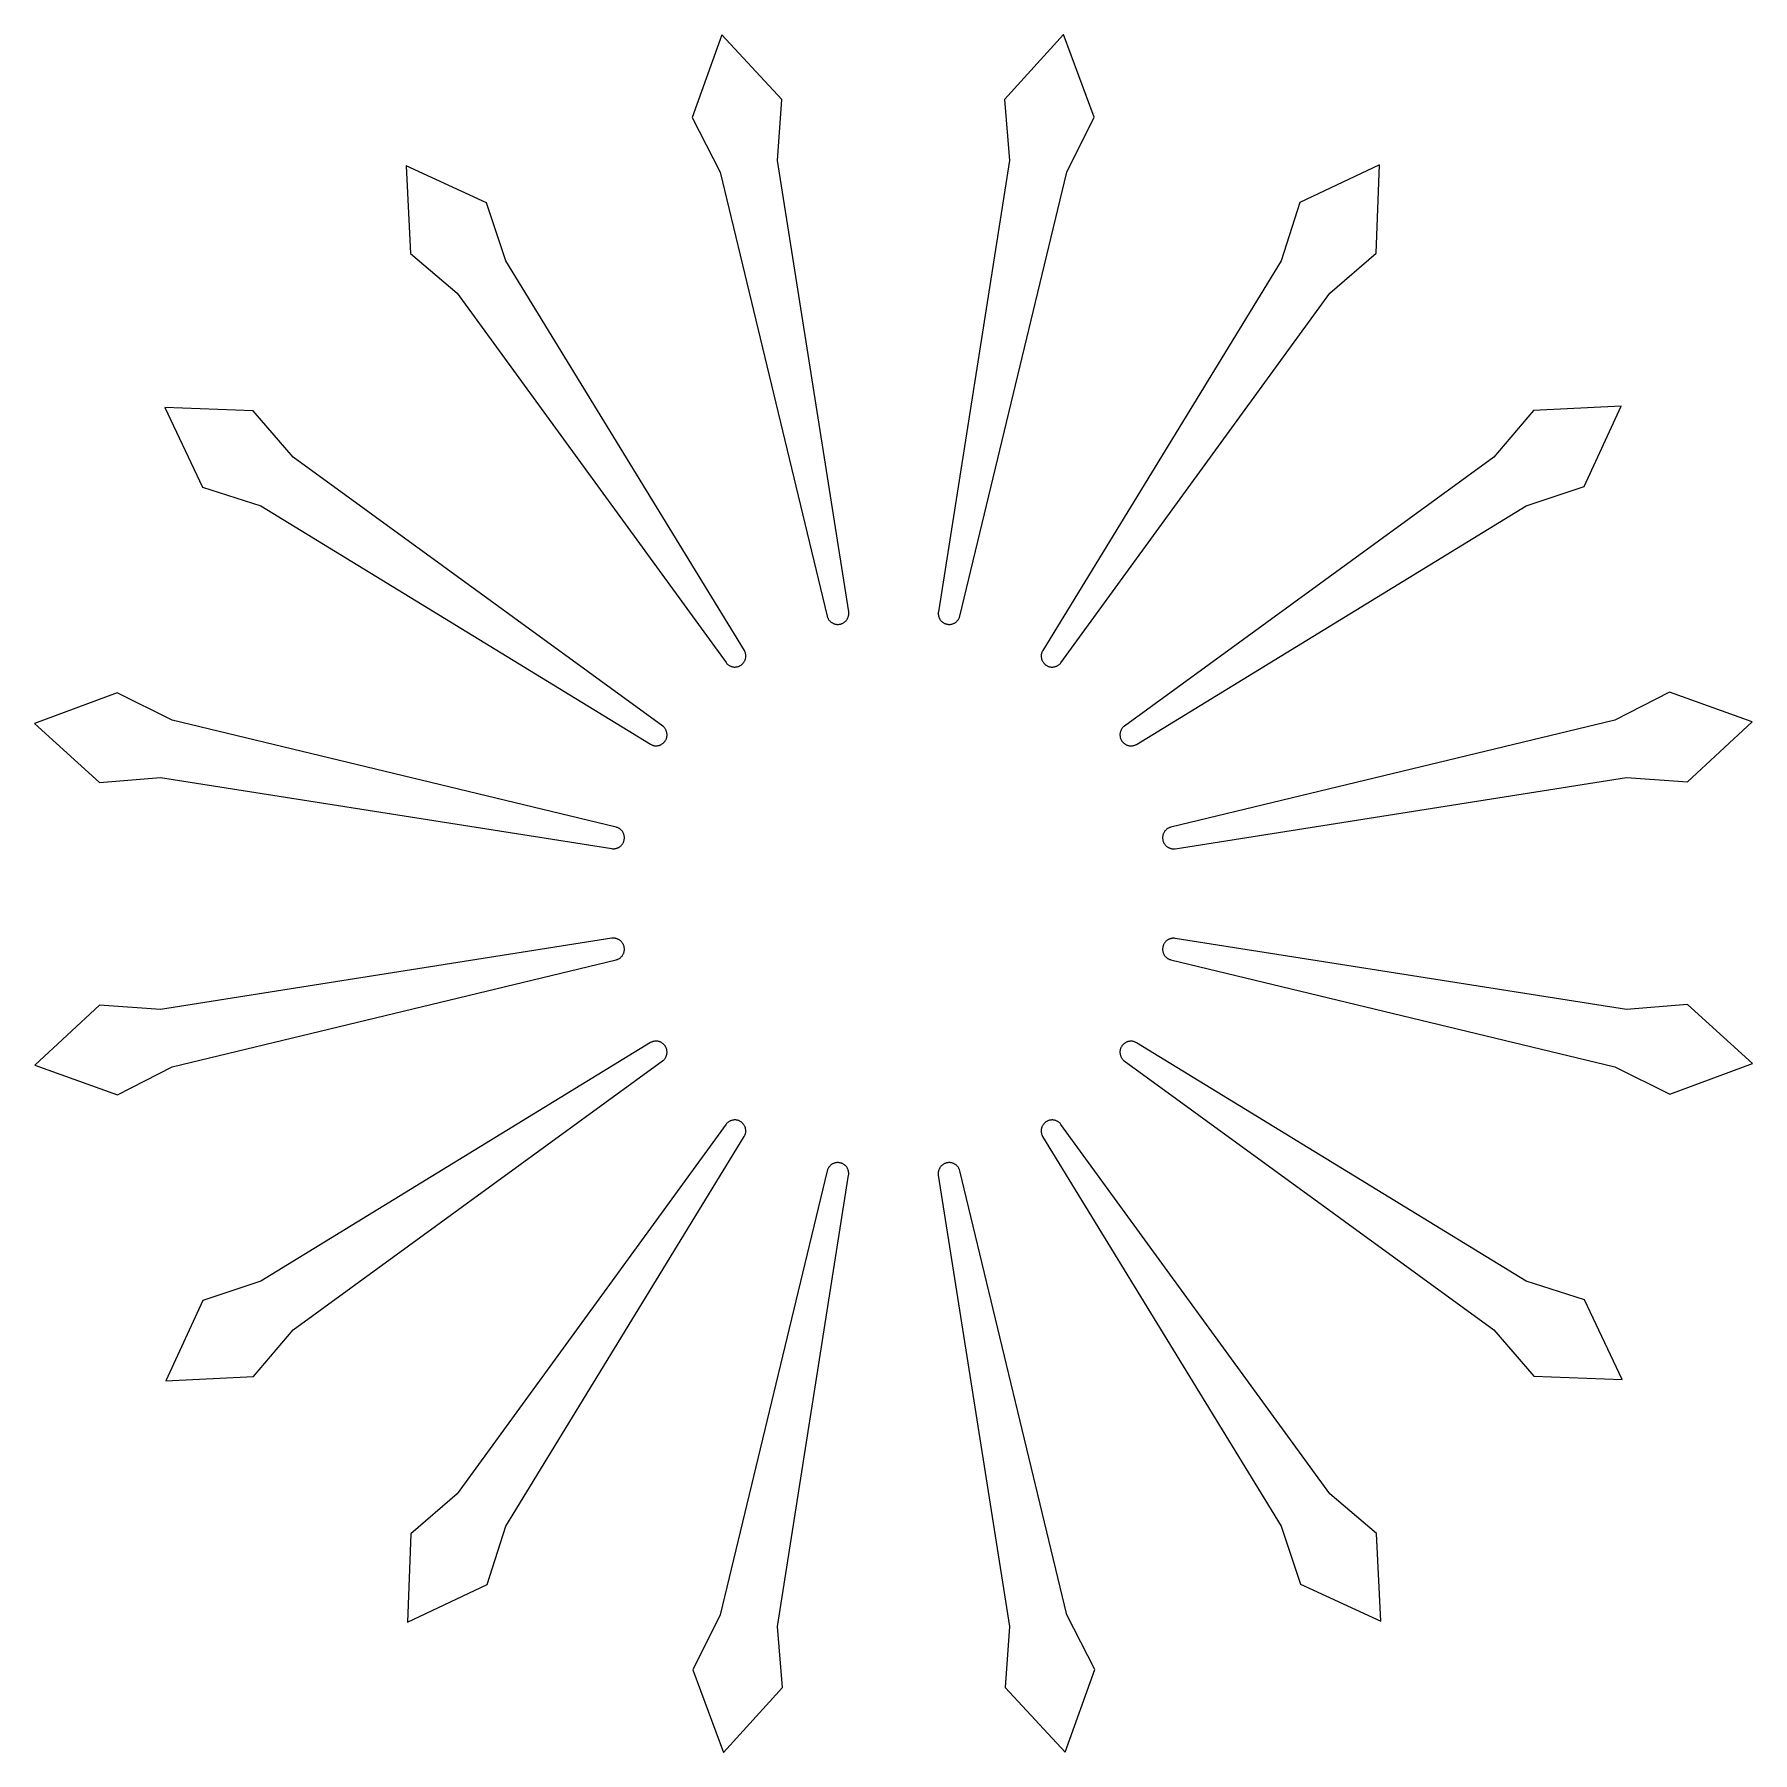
# Model space of a CAD drawing. Extents: x -46.9 to 46.9, y -46.9 to 46.9.
import ezdxf

# ---------------------------------------------------------------- set-up
doc = ezdxf.new("R2010")
doc.units = 0
doc.header["$MEASUREMENT"] = 0
doc.layers.add('Design', color=7, linetype='Continuous', lineweight=0)

msp = doc.modelspace()

# ---------------------------------------------------------------- linework, layer by layer
at = {"layer": 'Design', "linetype": 'Continuous', "lineweight": 0, "ltscale": 2, "flags": 128}
for points in [[(-2.448, 15.382), (-6.332, 40.034), (-6.097, 43.372), (-9.378, 46.915), (-11, 42.395), (-9.47, 39.41), (-3.625, 15.155), (-3.612, 15.11), (-3.601, 15.081), (-3.589, 15.052), (-3.575, 15.024), (-3.56, 14.996), (-3.543, 14.97), (-3.525, 14.944), (-3.506, 14.919), (-3.485, 14.895), (-3.463, 14.873), (-3.44, 14.851), (-3.416, 14.831), (-3.391, 14.812), (-3.365, 14.795), (-3.338, 14.778), (-3.311, 14.764), (-3.282, 14.75), (-3.253, 14.739), (-3.223, 14.728), (-3.193, 14.72), (-3.162, 14.713), (-3.131, 14.707), (-3.1, 14.703), (-3.069, 14.701), (-3.038, 14.701), (-3.006, 14.702), (-2.975, 14.704), (-2.944, 14.709), (-2.913, 14.715), (-2.882, 14.722), (-2.852, 14.732), (-2.823, 14.742), (-2.794, 14.755), (-2.766, 14.768), (-2.738, 14.784), (-2.712, 14.8), (-2.686, 14.818), (-2.661, 14.838), (-2.637, 14.858), (-2.615, 14.88), (-2.593, 14.903), (-2.573, 14.927), (-2.554, 14.952), (-2.537, 14.978), (-2.521, 15.005), (-2.506, 15.033), (-2.492, 15.061), (-2.481, 15.09), (-2.47, 15.12), (-2.462, 15.15), (-2.455, 15.181), (-2.449, 15.212), (-2.445, 15.243), (-2.443, 15.274), (-2.443, 15.306), (-2.444, 15.337), (-2.448, 15.382)], [(3.625, 15.148), (9.47, 39.41), (10.965, 42.404), (9.29, 46.932), (6.061, 43.377), (6.332, 40.034), (2.451, 15.389), (2.446, 15.342), (2.444, 15.311), (2.445, 15.279), (2.447, 15.248), (2.45, 15.217), (2.455, 15.186), (2.462, 15.155), (2.47, 15.125), (2.48, 15.095), (2.492, 15.066), (2.505, 15.037), (2.519, 15.01), (2.535, 14.982), (2.553, 14.956), (2.571, 14.931), (2.591, 14.907), (2.613, 14.884), (2.635, 14.862), (2.658, 14.841), (2.683, 14.821), (2.709, 14.803), (2.735, 14.786), (2.762, 14.771), (2.791, 14.757), (2.819, 14.744), (2.849, 14.733), (2.879, 14.724), (2.909, 14.716), (2.94, 14.709), (2.971, 14.705), (3.002, 14.702), (3.034, 14.7), (3.065, 14.701), (3.096, 14.703), (3.128, 14.706), (3.159, 14.711), (3.189, 14.718), (3.22, 14.726), (3.249, 14.736), (3.279, 14.748), (3.307, 14.761), (3.335, 14.775), (3.362, 14.791), (3.388, 14.809), (3.414, 14.827), (3.438, 14.847), (3.461, 14.869), (3.483, 14.891), (3.504, 14.914), (3.523, 14.939), (3.542, 14.965), (3.558, 14.991), (3.574, 15.018), (3.588, 15.047), (3.6, 15.075), (3.611, 15.105), (3.625, 15.148)], [(-8.148, 13.274), (-21.17, 34.563), (-22.231, 37.737), (-26.617, 39.755), (-26.387, 34.958), (-23.831, 32.786), (-9.149, 12.615), (-9.119, 12.578), (-9.098, 12.555), (-9.076, 12.533), (-9.052, 12.512), (-9.028, 12.492), (-9.002, 12.474), (-8.975, 12.457), (-8.948, 12.442), (-8.92, 12.428), (-8.891, 12.415), (-8.862, 12.404), (-8.832, 12.395), (-8.801, 12.387), (-8.771, 12.381), (-8.74, 12.376), (-8.708, 12.373), (-8.677, 12.372), (-8.646, 12.372), (-8.614, 12.374), (-8.583, 12.377), (-8.552, 12.383), (-8.521, 12.389), (-8.491, 12.398), (-8.461, 12.408), (-8.432, 12.419), (-8.403, 12.432), (-8.376, 12.447), (-8.349, 12.463), (-8.322, 12.48), (-8.297, 12.499), (-8.273, 12.519), (-8.25, 12.54), (-8.228, 12.562), (-8.207, 12.586), (-8.187, 12.61), (-8.169, 12.636), (-8.152, 12.662), (-8.137, 12.69), (-8.123, 12.718), (-8.11, 12.747), (-8.099, 12.776), (-8.09, 12.806), (-8.082, 12.836), (-8.075, 12.867), (-8.071, 12.898), (-8.068, 12.93), (-8.066, 12.961), (-8.067, 12.992), (-8.069, 13.024), (-8.072, 13.055), (-8.077, 13.086), (-8.084, 13.117), (-8.092, 13.147), (-8.102, 13.177), (-8.114, 13.206), (-8.127, 13.234), (-8.148, 13.274)], [(9.146, 12.608), (23.831, 32.786), (26.358, 34.98), (26.543, 39.805), (22.199, 37.756), (21.17, 34.563), (8.153, 13.28), (8.131, 13.238), (8.117, 13.21), (8.106, 13.181), (8.095, 13.151), (8.087, 13.121), (8.08, 13.09), (8.074, 13.059), (8.07, 13.028), (8.068, 12.997), (8.068, 12.966), (8.069, 12.934), (8.072, 12.903), (8.076, 12.872), (8.082, 12.841), (8.089, 12.81), (8.099, 12.78), (8.109, 12.751), (8.122, 12.722), (8.135, 12.694), (8.151, 12.666), (8.167, 12.64), (8.185, 12.614), (8.205, 12.589), (8.225, 12.565), (8.247, 12.543), (8.27, 12.521), (8.294, 12.501), (8.319, 12.482), (8.345, 12.465), (8.372, 12.448), (8.4, 12.434), (8.428, 12.42), (8.457, 12.409), (8.487, 12.398), (8.517, 12.39), (8.548, 12.383), (8.579, 12.377), (8.61, 12.373), (8.641, 12.371), (8.673, 12.371), (8.704, 12.372), (8.735, 12.374), (8.767, 12.379), (8.797, 12.385), (8.828, 12.392), (8.858, 12.402), (8.887, 12.412), (8.916, 12.425), (8.945, 12.438), (8.972, 12.454), (8.999, 12.47), (9.024, 12.488), (9.049, 12.508), (9.073, 12.528), (9.096, 12.55), (9.117, 12.573), (9.146, 12.608)], [(-12.608, 9.146), (-32.786, 23.831), (-34.98, 26.358), (-39.805, 26.543), (-37.756, 22.199), (-34.563, 21.17), (-13.28, 8.153), (-13.238, 8.131), (-13.21, 8.117), (-13.181, 8.106), (-13.151, 8.095), (-13.121, 8.087), (-13.09, 8.08), (-13.059, 8.074), (-13.028, 8.07), (-12.997, 8.068), (-12.966, 8.068), (-12.934, 8.069), (-12.903, 8.072), (-12.872, 8.076), (-12.841, 8.082), (-12.81, 8.089), (-12.78, 8.099), (-12.751, 8.109), (-12.722, 8.122), (-12.694, 8.135), (-12.666, 8.151), (-12.64, 8.167), (-12.614, 8.185), (-12.589, 8.205), (-12.565, 8.225), (-12.543, 8.247), (-12.521, 8.27), (-12.501, 8.294), (-12.482, 8.319), (-12.465, 8.345), (-12.448, 8.372), (-12.434, 8.4), (-12.42, 8.428), (-12.409, 8.457), (-12.398, 8.487), (-12.39, 8.517), (-12.383, 8.548), (-12.377, 8.579), (-12.373, 8.61), (-12.371, 8.641), (-12.371, 8.673), (-12.372, 8.704), (-12.374, 8.735), (-12.379, 8.767), (-12.385, 8.797), (-12.392, 8.828), (-12.402, 8.858), (-12.412, 8.887), (-12.425, 8.916), (-12.438, 8.945), (-12.454, 8.972), (-12.47, 8.999), (-12.488, 9.024), (-12.508, 9.049), (-12.528, 9.073), (-12.55, 9.096), (-12.573, 9.117), (-12.608, 9.146)], [(13.274, 8.148), (34.563, 21.17), (37.737, 22.231), (39.755, 26.617), (34.958, 26.387), (32.786, 23.831), (12.615, 9.149), (12.578, 9.119), (12.555, 9.098), (12.533, 9.076), (12.512, 9.052), (12.492, 9.028), (12.474, 9.002), (12.457, 8.975), (12.442, 8.948), (12.428, 8.92), (12.415, 8.891), (12.404, 8.862), (12.395, 8.832), (12.387, 8.801), (12.381, 8.771), (12.376, 8.74), (12.373, 8.708), (12.372, 8.677), (12.372, 8.646), (12.374, 8.614), (12.377, 8.583), (12.383, 8.552), (12.389, 8.521), (12.398, 8.491), (12.408, 8.461), (12.419, 8.432), (12.432, 8.403), (12.447, 8.376), (12.463, 8.349), (12.48, 8.322), (12.499, 8.297), (12.519, 8.273), (12.54, 8.25), (12.562, 8.228), (12.586, 8.207), (12.61, 8.187), (12.636, 8.169), (12.662, 8.152), (12.69, 8.137), (12.718, 8.123), (12.747, 8.11), (12.776, 8.099), (12.806, 8.09), (12.836, 8.082), (12.867, 8.075), (12.898, 8.071), (12.93, 8.068), (12.961, 8.066), (12.992, 8.067), (13.024, 8.069), (13.055, 8.072), (13.086, 8.077), (13.117, 8.084), (13.147, 8.092), (13.177, 8.102), (13.206, 8.114), (13.234, 8.127), (13.274, 8.148)], [(-15.148, 3.625), (-39.41, 9.47), (-42.404, 10.965), (-46.932, 9.29), (-43.377, 6.061), (-40.034, 6.332), (-15.389, 2.451), (-15.342, 2.446), (-15.311, 2.444), (-15.279, 2.445), (-15.248, 2.447), (-15.217, 2.45), (-15.186, 2.455), (-15.155, 2.462), (-15.125, 2.47), (-15.095, 2.48), (-15.066, 2.492), (-15.037, 2.505), (-15.01, 2.519), (-14.982, 2.535), (-14.956, 2.553), (-14.931, 2.571), (-14.907, 2.591), (-14.884, 2.613), (-14.862, 2.635), (-14.841, 2.658), (-14.821, 2.683), (-14.803, 2.709), (-14.786, 2.735), (-14.771, 2.762), (-14.757, 2.791), (-14.744, 2.819), (-14.733, 2.849), (-14.724, 2.879), (-14.716, 2.909), (-14.709, 2.94), (-14.705, 2.971), (-14.702, 3.002), (-14.7, 3.034), (-14.701, 3.065), (-14.703, 3.096), (-14.706, 3.128), (-14.711, 3.159), (-14.718, 3.189), (-14.726, 3.22), (-14.736, 3.249), (-14.748, 3.279), (-14.761, 3.307), (-14.775, 3.335), (-14.791, 3.362), (-14.809, 3.388), (-14.827, 3.414), (-14.847, 3.438), (-14.869, 3.461), (-14.891, 3.483), (-14.914, 3.504), (-14.939, 3.523), (-14.965, 3.542), (-14.991, 3.558), (-15.018, 3.574), (-15.047, 3.588), (-15.075, 3.6), (-15.105, 3.611), (-15.148, 3.625)], [(15.382, 2.448), (40.034, 6.332), (43.372, 6.097), (46.915, 9.378), (42.395, 11), (39.41, 9.47), (15.155, 3.625), (15.11, 3.612), (15.081, 3.601), (15.052, 3.589), (15.024, 3.575), (14.996, 3.56), (14.97, 3.543), (14.944, 3.525), (14.919, 3.506), (14.895, 3.485), (14.873, 3.463), (14.851, 3.44), (14.831, 3.416), (14.812, 3.391), (14.795, 3.365), (14.778, 3.338), (14.764, 3.311), (14.75, 3.282), (14.739, 3.253), (14.728, 3.223), (14.72, 3.193), (14.713, 3.162), (14.707, 3.131), (14.703, 3.1), (14.701, 3.069), (14.701, 3.038), (14.702, 3.006), (14.704, 2.975), (14.709, 2.944), (14.715, 2.913), (14.722, 2.882), (14.732, 2.852), (14.742, 2.823), (14.755, 2.794), (14.768, 2.766), (14.784, 2.738), (14.8, 2.712), (14.818, 2.686), (14.838, 2.661), (14.858, 2.637), (14.88, 2.615), (14.903, 2.593), (14.927, 2.573), (14.952, 2.554), (14.978, 2.537), (15.005, 2.521), (15.033, 2.506), (15.061, 2.492), (15.09, 2.481), (15.12, 2.47), (15.15, 2.462), (15.181, 2.455), (15.212, 2.449), (15.243, 2.445), (15.274, 2.443), (15.306, 2.443), (15.337, 2.444), (15.382, 2.448)], [(-15.382, -2.448), (-40.034, -6.332), (-43.372, -6.097), (-46.915, -9.378), (-42.395, -11), (-39.41, -9.47), (-15.155, -3.625), (-15.11, -3.612), (-15.081, -3.601), (-15.052, -3.589), (-15.024, -3.575), (-14.996, -3.56), (-14.97, -3.543), (-14.944, -3.525), (-14.919, -3.506), (-14.895, -3.485), (-14.873, -3.463), (-14.851, -3.44), (-14.831, -3.416), (-14.812, -3.391), (-14.795, -3.365), (-14.778, -3.338), (-14.764, -3.311), (-14.75, -3.282), (-14.739, -3.253), (-14.728, -3.223), (-14.72, -3.193), (-14.713, -3.162), (-14.707, -3.131), (-14.703, -3.1), (-14.701, -3.069), (-14.701, -3.038), (-14.702, -3.006), (-14.704, -2.975), (-14.709, -2.944), (-14.715, -2.913), (-14.722, -2.882), (-14.732, -2.852), (-14.742, -2.823), (-14.755, -2.794), (-14.768, -2.766), (-14.784, -2.738), (-14.8, -2.712), (-14.818, -2.686), (-14.838, -2.661), (-14.858, -2.637), (-14.88, -2.615), (-14.903, -2.593), (-14.927, -2.573), (-14.952, -2.554), (-14.978, -2.537), (-15.005, -2.521), (-15.033, -2.506), (-15.061, -2.492), (-15.09, -2.481), (-15.12, -2.47), (-15.15, -2.462), (-15.181, -2.455), (-15.212, -2.449), (-15.243, -2.445), (-15.274, -2.443), (-15.306, -2.443), (-15.337, -2.444), (-15.382, -2.448)], [(15.148, -3.625), (39.41, -9.47), (42.404, -10.965), (46.932, -9.29), (43.377, -6.061), (40.034, -6.332), (15.389, -2.451), (15.342, -2.446), (15.311, -2.444), (15.279, -2.445), (15.248, -2.447), (15.217, -2.45), (15.186, -2.455), (15.155, -2.462), (15.125, -2.47), (15.095, -2.48), (15.066, -2.492), (15.037, -2.505), (15.01, -2.519), (14.982, -2.535), (14.956, -2.553), (14.931, -2.571), (14.907, -2.591), (14.884, -2.613), (14.862, -2.635), (14.841, -2.658), (14.821, -2.683), (14.803, -2.709), (14.786, -2.735), (14.771, -2.762), (14.757, -2.791), (14.744, -2.819), (14.733, -2.849), (14.724, -2.879), (14.716, -2.909), (14.709, -2.94), (14.705, -2.971), (14.702, -3.002), (14.7, -3.034), (14.701, -3.065), (14.703, -3.096), (14.706, -3.128), (14.711, -3.159), (14.718, -3.189), (14.726, -3.22), (14.736, -3.249), (14.748, -3.279), (14.761, -3.307), (14.775, -3.335), (14.791, -3.362), (14.809, -3.388), (14.827, -3.414), (14.847, -3.438), (14.869, -3.461), (14.891, -3.483), (14.914, -3.504), (14.939, -3.523), (14.965, -3.542), (14.991, -3.558), (15.018, -3.574), (15.047, -3.588), (15.075, -3.6), (15.105, -3.611), (15.148, -3.625)], [(-13.274, -8.148), (-34.563, -21.17), (-37.737, -22.231), (-39.755, -26.617), (-34.958, -26.387), (-32.786, -23.831), (-12.615, -9.149), (-12.578, -9.119), (-12.555, -9.098), (-12.533, -9.076), (-12.512, -9.052), (-12.492, -9.028), (-12.474, -9.002), (-12.457, -8.975), (-12.442, -8.948), (-12.428, -8.92), (-12.415, -8.891), (-12.404, -8.862), (-12.395, -8.832), (-12.387, -8.801), (-12.381, -8.771), (-12.376, -8.74), (-12.373, -8.708), (-12.372, -8.677), (-12.372, -8.646), (-12.374, -8.614), (-12.377, -8.583), (-12.383, -8.552), (-12.389, -8.521), (-12.398, -8.491), (-12.408, -8.461), (-12.419, -8.432), (-12.432, -8.403), (-12.447, -8.376), (-12.463, -8.349), (-12.48, -8.322), (-12.499, -8.297), (-12.519, -8.273), (-12.54, -8.25), (-12.562, -8.228), (-12.586, -8.207), (-12.61, -8.187), (-12.636, -8.169), (-12.662, -8.152), (-12.69, -8.137), (-12.718, -8.123), (-12.747, -8.11), (-12.776, -8.099), (-12.806, -8.09), (-12.836, -8.082), (-12.867, -8.075), (-12.898, -8.071), (-12.93, -8.068), (-12.961, -8.066), (-12.992, -8.067), (-13.024, -8.069), (-13.055, -8.072), (-13.086, -8.077), (-13.117, -8.084), (-13.147, -8.092), (-13.177, -8.102), (-13.206, -8.114), (-13.234, -8.127), (-13.274, -8.148)], [(12.608, -9.146), (32.786, -23.831), (34.98, -26.358), (39.805, -26.543), (37.756, -22.199), (34.563, -21.17), (13.28, -8.153), (13.238, -8.131), (13.21, -8.117), (13.181, -8.106), (13.151, -8.095), (13.121, -8.087), (13.09, -8.08), (13.059, -8.074), (13.028, -8.07), (12.997, -8.068), (12.966, -8.068), (12.934, -8.069), (12.903, -8.072), (12.872, -8.076), (12.841, -8.082), (12.81, -8.089), (12.78, -8.099), (12.751, -8.109), (12.722, -8.122), (12.694, -8.135), (12.666, -8.151), (12.64, -8.167), (12.614, -8.185), (12.589, -8.205), (12.565, -8.225), (12.543, -8.247), (12.521, -8.27), (12.501, -8.294), (12.482, -8.319), (12.465, -8.345), (12.448, -8.372), (12.434, -8.4), (12.42, -8.428), (12.409, -8.457), (12.398, -8.487), (12.39, -8.517), (12.383, -8.548), (12.377, -8.579), (12.373, -8.61), (12.371, -8.641), (12.371, -8.673), (12.372, -8.704), (12.374, -8.735), (12.379, -8.767), (12.385, -8.797), (12.392, -8.828), (12.402, -8.858), (12.412, -8.887), (12.425, -8.916), (12.438, -8.945), (12.454, -8.972), (12.47, -8.999), (12.488, -9.024), (12.508, -9.049), (12.528, -9.073), (12.55, -9.096), (12.573, -9.117), (12.608, -9.146)], [(-9.146, -12.608), (-23.831, -32.786), (-26.358, -34.98), (-26.543, -39.805), (-22.199, -37.756), (-21.17, -34.563), (-8.153, -13.28), (-8.131, -13.238), (-8.117, -13.21), (-8.106, -13.181), (-8.095, -13.151), (-8.087, -13.121), (-8.08, -13.09), (-8.074, -13.059), (-8.07, -13.028), (-8.068, -12.997), (-8.068, -12.966), (-8.069, -12.934), (-8.072, -12.903), (-8.076, -12.872), (-8.082, -12.841), (-8.089, -12.81), (-8.099, -12.78), (-8.109, -12.751), (-8.122, -12.722), (-8.135, -12.694), (-8.151, -12.666), (-8.167, -12.64), (-8.185, -12.614), (-8.205, -12.589), (-8.225, -12.565), (-8.247, -12.543), (-8.27, -12.521), (-8.294, -12.501), (-8.319, -12.482), (-8.345, -12.465), (-8.372, -12.448), (-8.4, -12.434), (-8.428, -12.42), (-8.457, -12.409), (-8.487, -12.398), (-8.517, -12.39), (-8.548, -12.383), (-8.579, -12.377), (-8.61, -12.373), (-8.641, -12.371), (-8.673, -12.371), (-8.704, -12.372), (-8.735, -12.374), (-8.767, -12.379), (-8.797, -12.385), (-8.828, -12.392), (-8.858, -12.402), (-8.887, -12.412), (-8.916, -12.425), (-8.945, -12.438), (-8.972, -12.454), (-8.999, -12.47), (-9.024, -12.488), (-9.049, -12.508), (-9.073, -12.528), (-9.096, -12.55), (-9.117, -12.573), (-9.146, -12.608)], [(8.148, -13.274), (21.17, -34.563), (22.231, -37.737), (26.617, -39.755), (26.387, -34.958), (23.831, -32.786), (9.149, -12.615), (9.119, -12.578), (9.098, -12.555), (9.076, -12.533), (9.052, -12.512), (9.028, -12.492), (9.002, -12.474), (8.975, -12.457), (8.948, -12.442), (8.92, -12.428), (8.891, -12.415), (8.862, -12.404), (8.832, -12.395), (8.801, -12.387), (8.771, -12.381), (8.74, -12.376), (8.708, -12.373), (8.677, -12.372), (8.646, -12.372), (8.614, -12.374), (8.583, -12.377), (8.552, -12.383), (8.521, -12.389), (8.491, -12.398), (8.461, -12.408), (8.432, -12.419), (8.403, -12.432), (8.376, -12.447), (8.349, -12.463), (8.322, -12.48), (8.297, -12.499), (8.273, -12.519), (8.25, -12.54), (8.228, -12.562), (8.207, -12.586), (8.187, -12.61), (8.169, -12.636), (8.152, -12.662), (8.137, -12.69), (8.123, -12.718), (8.11, -12.747), (8.099, -12.776), (8.09, -12.806), (8.082, -12.836), (8.075, -12.867), (8.071, -12.898), (8.068, -12.93), (8.066, -12.961), (8.067, -12.992), (8.069, -13.024), (8.072, -13.055), (8.077, -13.086), (8.084, -13.117), (8.092, -13.147), (8.102, -13.177), (8.114, -13.206), (8.127, -13.234), (8.148, -13.274)], [(-3.625, -15.148), (-9.47, -39.41), (-10.965, -42.404), (-9.29, -46.932), (-6.061, -43.377), (-6.332, -40.034), (-2.451, -15.389), (-2.446, -15.342), (-2.444, -15.311), (-2.445, -15.279), (-2.447, -15.248), (-2.45, -15.217), (-2.455, -15.186), (-2.462, -15.155), (-2.47, -15.125), (-2.48, -15.095), (-2.492, -15.066), (-2.505, -15.037), (-2.519, -15.01), (-2.535, -14.982), (-2.553, -14.956), (-2.571, -14.931), (-2.591, -14.907), (-2.613, -14.884), (-2.635, -14.862), (-2.658, -14.841), (-2.683, -14.821), (-2.709, -14.803), (-2.735, -14.786), (-2.762, -14.771), (-2.791, -14.757), (-2.819, -14.744), (-2.849, -14.733), (-2.879, -14.724), (-2.909, -14.716), (-2.94, -14.709), (-2.971, -14.705), (-3.002, -14.702), (-3.034, -14.7), (-3.065, -14.701), (-3.096, -14.703), (-3.128, -14.706), (-3.159, -14.711), (-3.189, -14.718), (-3.22, -14.726), (-3.249, -14.736), (-3.279, -14.748), (-3.307, -14.761), (-3.335, -14.775), (-3.362, -14.791), (-3.388, -14.809), (-3.414, -14.827), (-3.438, -14.847), (-3.461, -14.869), (-3.483, -14.891), (-3.504, -14.914), (-3.523, -14.939), (-3.542, -14.965), (-3.558, -14.991), (-3.574, -15.018), (-3.588, -15.047), (-3.6, -15.075), (-3.611, -15.105), (-3.625, -15.148)], [(2.448, -15.382), (6.332, -40.034), (6.097, -43.372), (9.378, -46.915), (11, -42.395), (9.47, -39.41), (3.625, -15.155), (3.612, -15.11), (3.601, -15.081), (3.589, -15.052), (3.575, -15.024), (3.56, -14.996), (3.543, -14.97), (3.525, -14.944), (3.506, -14.919), (3.485, -14.895), (3.463, -14.873), (3.44, -14.851), (3.416, -14.831), (3.391, -14.812), (3.365, -14.795), (3.338, -14.778), (3.311, -14.764), (3.282, -14.75), (3.253, -14.739), (3.223, -14.728), (3.193, -14.72), (3.162, -14.713), (3.131, -14.707), (3.1, -14.703), (3.069, -14.701), (3.038, -14.701), (3.006, -14.702), (2.975, -14.704), (2.944, -14.709), (2.913, -14.715), (2.882, -14.722), (2.852, -14.732), (2.823, -14.742), (2.794, -14.755), (2.766, -14.768), (2.738, -14.784), (2.712, -14.8), (2.686, -14.818), (2.661, -14.838), (2.637, -14.858), (2.615, -14.88), (2.593, -14.903), (2.573, -14.927), (2.554, -14.952), (2.537, -14.978), (2.521, -15.005), (2.506, -15.033), (2.492, -15.061), (2.481, -15.09), (2.47, -15.12), (2.462, -15.15), (2.455, -15.181), (2.449, -15.212), (2.445, -15.243), (2.443, -15.274), (2.443, -15.306), (2.444, -15.337), (2.448, -15.382)]]:
    msp.add_lwpolyline(points, close=True, dxfattribs=at)

doc.saveas('drawing.dxf')
